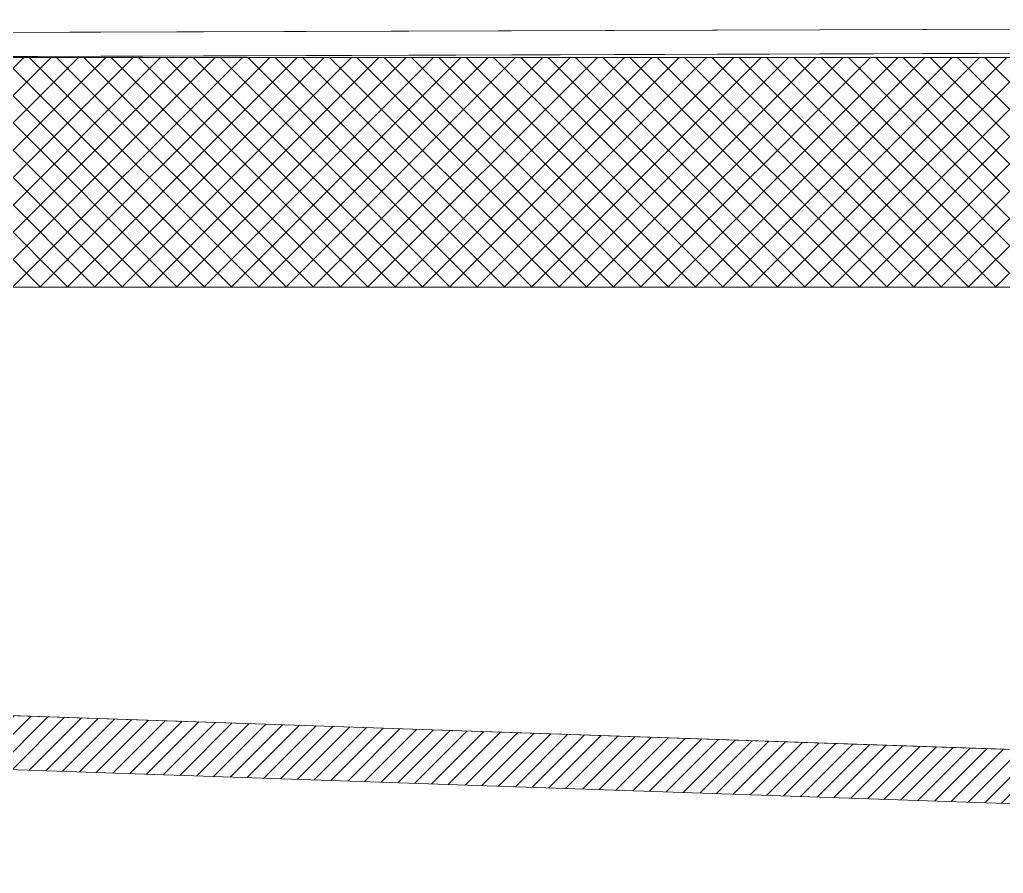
# Model space of a CAD drawing. Header units: millimetres. Extents: x 2027740 to 2136289, y -1533552 to -1491502.
# Drawn here: x 2065246 to 2070341, y -1519035 to -1514615 of the extents above; entities that cross this region are included whole.
import ezdxf

# ---------------------------------------------------------------- set-up
doc = ezdxf.new("R2010")
doc.units = ezdxf.units.MM
doc.header["$MEASUREMENT"] = 0
doc.linetypes.add('AUSGEZOGEN', pattern=[0])
for name, color, linetype, lineweight in [('01_Grundriss', 7, 'Continuous', 0), ('11_Schraffur', 9, 'Continuous', 0), ('17_Verkehrsweg', 30, 'Continuous', 0)]:
    doc.layers.add(name, color=color, linetype=linetype, lineweight=lineweight)
doc.layers.add('15_Flächen', color=6, linetype='Continuous', lineweight=0, plot=False)

msp = doc.modelspace()

# ---------------------------------------------------------------- hatches: boundary and pattern name
at = {"layer": '11_Schraffur', "linetype": 'AUSGEZOGEN', "ltscale": 10}
h = msp.add_hatch(dxfattribs=at)
h.set_pattern_fill('ANSI31', color=256, pattern_type=2)
h.set_pattern_definition([(45, (1922704.425, -1372376.4), (-44.90128, 44.90128), [])])
h.paths.add_polyline_path([(2086495.8059, -1512012.1881), (2085680.4686, -1517269.6664), (2081425.2555, -1516914.6143), (2082017.1994, -1514073.6274), (2081723.5068, -1514012.434), (2080737.0505, -1518746.8515), (2063360.4283, -1518155.1717), (2063360.4283, -1516317.6197), (2055225.4283, -1516317.6197), (2055086.7993, -1507166.4714), (2057717.1995, -1507110.1787), (2057714.5251, -1506985.2073), (2057589.5537, -1506987.8818), (2057563.5362, -1505772.1602), (2057463.5591, -1505774.2998), (2057468.6085, -1506010.2457), (2056973.7219, -1506020.8367), (2056975.8615, -1506120.8138), (2057470.7481, -1506110.2228), (2057489.5766, -1506990.0214), (2055090.126, -1507041.3716), (2055071.2975, -1506161.5731), (2056291.0183, -1506135.47), (2056288.8787, -1506035.4929), (2055069.158, -1506061.596), (2055043.1619, -1504846.8741), (2057442.6125, -1504795.5239), (2057446.2284, -1504964.4852), (2057546.2055, -1504962.3456), (2057532.4051, -1504317.4932), (2057432.428, -1504319.6328), (2057440.4729, -1504695.5468), (2055041.0223, -1504746.897), (2054992.4535, -1502477.4166), (2057391.9041, -1502426.0664), (2057412.3586, -1503381.8476), (2057512.3358, -1503379.708), (2057490.3835, -1502353.9428), (2057645.348, -1502350.6265), (2057642.5666, -1502220.6562), (2057487.6021, -1502223.9726), (2057484.3927, -1502074.0069), (2057384.4156, -1502076.1465), (2057389.2296, -1502301.095), (2054989.7791, -1502352.4452), (2054965.6016, -1501222.7039), (2054855.6268, -1501225.0575), (2054804.3836, -1498830.6057), (2055564.2096, -1498814.3448), (2055557.1489, -1498484.4204), (2056456.9429, -1498465.164), (2056451.5939, -1498215.2213), (2053682.4258, -1498274.4838), (2053690.9435, -1498518.2836), (2053812.9908, -1498515.4376), (2053824.0476, -1498831.9143), (2054514.0292, -1498817.1482), (2054892.2989, -1516492.6197), (2062955.4283, -1516492.6197), (2062955.4283, -1518421.5436), (2080983.3715, -1519035.4011), (2081389.2913, -1517087.2216), (2085916.0799, -1517464.9338), (2086337.2888, -1514755.6958), (2088861.9587, -1515148.2096), (2089220.7197, -1512840.6395), (2092292.9249, -1513428.7561), (2092614.5232, -1511150.694), (2100784.748, -1510934.4296), (2100916.9338, -1510165.7383), (2106372.748, -1511176.0985), (2106408.7709, -1511004.9872), (2100774.4768, -1509962.0919), (2100637.9707, -1510755.8057), (2092446.7045, -1510980.2262), (2092417.4768, -1511217.0547), (2092428.2323, -1511218.3821), (2092172.6212, -1513029.0195), (2088439.334, -1512314.351), (2088320.7585, -1512295.9159), (2088259.3082, -1512691.1675), (2088924.281, -1512794.5517), (2088611.6077, -1514805.6831), (2086383.3765, -1514459.257), (2086696.0498, -1512448.1257), (2087267.1504, -1512536.9154), (2087328.6007, -1512141.6638)], flags=17)
at = {"layer": '17_Verkehrsweg'}
h = msp.add_hatch(dxfattribs=at)
h.set_pattern_fill('CROSSHATCH', color=256, style=0, pattern_type=2)
h.set_pattern_definition([(45, (2067827.59, -1515220.33), (-70.7107, 70.7107), []), (315, (2067827.59, -1515220.33), (70.7107, 70.7107), [])])
h.paths.add_polyline_path([(2081199.5373, -1514809.831), (2060365.0507, -1514809.831), (2060365.0507, -1512414.7938), (2059165.0507, -1512414.7938), (2059165.0507, -1515999.831), (2081199.5373, -1515999.831)])

# ---------------------------------------------------------------- linework, layer by layer
at = {"layer": '01_Grundriss', "linetype": 'AUSGEZOGEN', "ltscale": 10}
for p, q in [((2079857.0174, -1514634.5719), (2063839.6788, -1514684.447)), ((2079857.4066, -1514759.5713), (2063716.5638, -1514809.831)), ((2080737.0505, -1518746.8515), (2063360.4283, -1518155.1717)), ((2080983.3715, -1519035.4011), (2062955.4283, -1518421.5436))]:
    msp.add_line(p, q, dxfattribs=at)
at = {"layer": '15_Flächen', "linetype": 'AUSGEZOGEN', "ltscale": 10, "flags": 128}
for points in [[(2063518.2363, -1498747.0007), (2069416.2347, -1498747.0007), (2069416.2347, -1497552.0007), (2086188.2347, -1497552.0007), (2086188.2347, -1498737.0007), (2094348.2347, -1498737.0007), (2094490.7314, -1497787.6353), (2108337.2777, -1497675.5442), (2108338.0062, -1497765.5413), (2109517.9676, -1497755.9892), (2109508.3603, -1497805.0575), (2109547.615, -1497812.7433), (2108805.7428, -1501601.7995), (2108766.4882, -1501594.1137), (2108756.8809, -1501643.182), (2107891.7578, -1501473.7966), (2107780.5881, -1502052.9736), (2107765.8571, -1502050.146), (2107762.6687, -1502066.757), (2107762.6687, -1502066.757), (2107551.5231, -1502026.2288), (2107517.1505, -1502019.6312), (2107517.1505, -1502019.6312), (2106749.1698, -1501872.2218), (2106546.6419, -1502927.3614), (2106495.5741, -1502917.5593), (2106064.4675, -1505163.5593), (2106115.5353, -1505173.3614), (2105970.73, -1505927.7748), (2105970.73, -1505927.7748), (2105970.73, -1505927.7748), (2105970.73, -1505927.7748), (2105925.3788, -1506164.0476), (2106938.8777, -1506358.5828), (2106935.6894, -1506375.1937), (2106950.4205, -1506378.0213), (2106843.9162, -1506932.8923), (2107683.5883, -1507094.0624), (2107674.1631, -1507143.1661), (2107713.446, -1507150.7062), (2107014.288, -1510793.2134), (2106975.0051, -1510785.6733), (2106965.5799, -1510834.777), (2106437.4116, -1510724.1616), (2106384.1156, -1510978.6405), (2100740.5785, -1509934.0344), (2100598.6456, -1510756.8831), (2092446.7045, -1510980.2262), (2092417.4768, -1511217.0547), (2092428.2323, -1511218.3821), (2092261.6635, -1512398.2829), (2091681.6913, -1512316.4071), (2091593.672, -1512918.1904), (2086495.8059, -1512012.1881), (2085680.4686, -1517269.6664), (2081425.2555, -1516914.6143), (2082017.1994, -1514073.6274), (2081723.5068, -1514012.434), (2081595.0066, -1514629.1601), (2063839.6788, -1514684.447), (2063626.0077, -1505861.1845), (2063730.9957, -1505861.1845), (2063725.0883, -1505469.6388), (2063620.1004, -1505471.2292)], [(2055167.5059, -1512494.0584), (2063684.187, -1512365.1115), (2063688.8447, -1512980.0409), (2062841.9419, -1512992.8705), (2062847.8492, -1513382.8257), (2063694.7521, -1513369.9962), (2063716.5638, -1514809.831), (2081568.9448, -1514754.2418), (2080737.0505, -1518746.8515), (2063520.4283, -1518160.6197), (2063520.4283, -1516105.6197), (2062955.4283, -1516105.6197), (2062955.4283, -1516317.6197), (2055340.4151, -1516315.8778), (2055311.2043, -1514387.6197), (2055196.2175, -1514389.3616)]]:
    msp.add_lwpolyline(points, close=True, dxfattribs=at)
at = {"layer": '17_Verkehrsweg', "flags": 128}
msp.add_lwpolyline([(2081199.5373, -1514809.831), (2060365.0507, -1514809.831), (2060365.0507, -1512414.7938), (2059165.0507, -1512414.7938), (2059165.0507, -1515999.831), (2081199.5373, -1515999.831)], close=True, dxfattribs=at)

doc.saveas('drawing.dxf')
